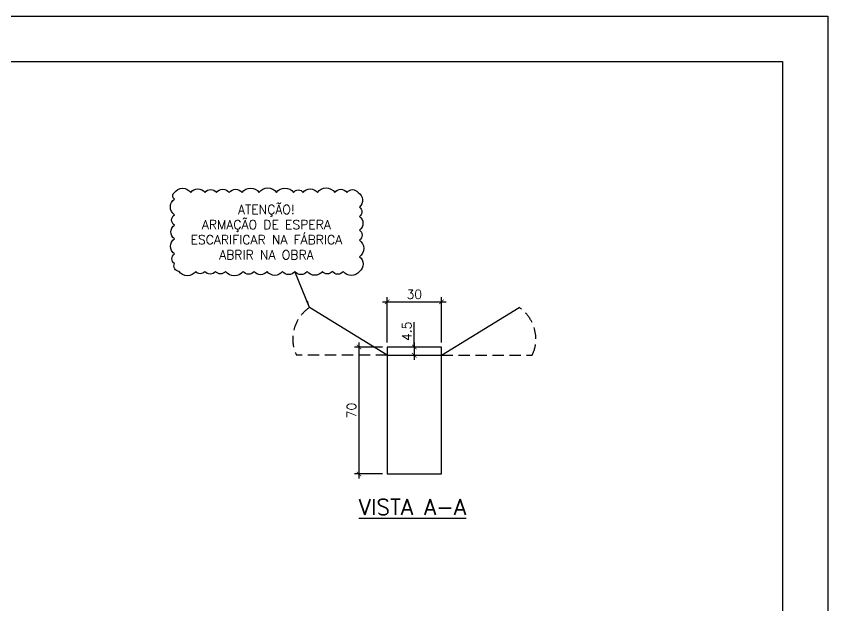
# Model space of a CAD drawing. Header units: centimetres. Extents: x 0 to 6700, y 10 to 1495.
# Drawn here: x 1205 to 2100, y 844 to 1495 of the extents above; entities that cross this region are included whole.
import ezdxf

# ---------------------------------------------------------------- set-up
doc = ezdxf.new("R2010")
doc.units = ezdxf.units.CM
doc.header["$LTSCALE"] = 50
doc.header["$MEASUREMENT"] = 0
doc.header["$PDMODE"] = 67
doc.linetypes.add('HIDDEN', pattern=[0.375, 0.25, -0.125])
for name, color, linetype in [('COTAS-PRECON', 1, 'Continuous'), ('FORMATO-PRECON', 2, 'Continuous'), ('LINHA-01-PRECON', 1, 'Continuous'), ('LINHA-03-PRECON', 3, 'Continuous'), ('LINHA-04-PRECON', 4, 'Continuous'), ('LINHA-PRECON-TRACEJADA', 1, 'HIDDEN')]:
    doc.layers.add(name, color=color, linetype=linetype)
doc.styles.get("Standard").update_dxf_attribs({"font": 'romans.shx'})
doc.dimstyles.new('ESC50-25', dxfattribs={"dimscale": 50, "dimtxt": 0.2, "dimasz": 0.1, "dimexe": 0.1, "dimexo": 0.1, "dimgap": 0.065, "dimtad": 1, "dimdec": 1, "dimlfac": 0.5, "dimzin": 12, "dimdsep": 46, "dimtxsty": 'Standard', "dimblk": 'ARCHTICK', "dimcen": 0.09, "dimdle": 0.1, "dimclrd": 256, "dimclre": 256, "dimclrt": 2, "dimaunit": 1, "dimazin": 0, "dimtfac": 1, "dimtdec": 1, "dimtix": 1, "dimtmove": 1, "dimatfit": 3, "dimfxl": 1, "dimtolj": 1, "dimtzin": 0, "dimlwd": -1, "dimlwe": -1, "dimarcsym": 0})
doc.dimstyles.new('ESC50-50', dxfattribs={"dimscale": 50, "dimtxt": 0.2, "dimasz": 0.15, "dimexe": 0.15, "dimexo": 0.15, "dimgap": 0.08, "dimtad": 1, "dimdec": 1, "dimzin": 12, "dimdsep": 46, "dimtxsty": 'Standard', "dimblk": 'ARCHTICK', "dimcen": 0.09, "dimdle": 0.15, "dimclrd": 256, "dimclre": 256, "dimclrt": 2, "dimazin": 3, "dimtfac": 1, "dimtdec": 1, "dimtix": 1, "dimtmove": 2, "dimatfit": 2, "dimfxl": 0.15, "dimtolj": 1, "dimtzin": 0, "dimarcsym": 0})

# ---------------------------------------------------------------- blocks, each defined once
blk = doc.blocks.new('A$C12EB5E76')
at = {"layer": 'FORMATO-PRECON'}
blk.add_lwpolyline([(-114.7, 1254.3), (-114.7, 4224.3), (4085.3, 4224.3), (4085.3, 1254.3)], close=True, dxfattribs=at)
at = {"layer": 'FORMATO-PRECON', "color": 6}
blk.add_lwpolyline([(135.3, 1354.3), (135.3, 4124.3), (3985.3, 4124.3), (3985.3, 1354.3)], close=True, dxfattribs=at)
blk = doc.blocks.new('_ArchTick')
at = {"color": 0, "linetype": 'ByBlock', "const_width": 0.15}
blk.add_lwpolyline([(-0.5, -0.5), (0.5, 0.5)], dxfattribs=at)
blk = doc.blocks.new('*D53')
at = {"layer": 'Defpoints', "color": 0, "transparency": 16777216}
for p in [(1674.15, 1179.73), (1614.15, 1129.79), (1674.15, 1129.79)]:
    blk.add_point(p, dxfattribs=at)
at = {"layer": 'LINHA-01-PRECON', "transparency": 16777216}
for p, q in [((1614.15, 1134.79), (1614.15, 1184.73)), ((1674.15, 1134.79), (1674.15, 1184.73)), ((1609.15, 1179.73), (1679.15, 1179.73))]:
    blk.add_line(p, q, dxfattribs=at)
at = {"layer": 'LINHA-01-PRECON', "transparency": 16777216, "xscale": 5, "yscale": 5, "zscale": 5, "rotation": 180}
blk.add_blockref('_ArchTick', (1614.15, 1179.73), dxfattribs=at)
at = {"layer": 'LINHA-01-PRECON', "transparency": 16777216, "xscale": 5, "yscale": 5, "zscale": 5}
blk.add_blockref('_ArchTick', (1674.15, 1179.73), dxfattribs=at)
at = {"layer": 'LINHA-01-PRECON', "color": 2, "transparency": 16777216, "insert": (1644.15, 1187.98), "char_height": 10, "attachment_point": 5}
blk.add_mtext('\\A1;30', dxfattribs=at)
blk = doc.blocks.new('*D54')
at = {"layer": 'COTAS-PRECON', "transparency": 16777216}
for p, q in [((1644.15, 1134.79), (1644.15, 1115.79)), ((1619.15, 1120.79), (1649.15, 1120.79))]:
    blk.add_line(p, q, dxfattribs=at)
at = {"layer": 'Defpoints', "color": 0, "transparency": 16777216}
for p in [(1644.15, 1129.79), (1614.15, 1120.79), (1644.15, 1120.79)]:
    blk.add_point(p, dxfattribs=at)
at = {"layer": 'COTAS-PRECON', "transparency": 16777216, "xscale": 5, "yscale": 5, "zscale": 5}
for p, rotation in [((1644.15, 1129.79), 90), ((1644.15, 1120.79), 270)]:
    blk.add_blockref('_ArchTick', p, dxfattribs=dict(at, rotation=rotation))
at = {"layer": 'COTAS-PRECON', "color": 2, "transparency": 16777216, "insert": (1635.9, 1147.19), "char_height": 10, "attachment_point": 5, "rotation": 90}
blk.add_mtext('\\A1;4.5', dxfattribs=at)
blk = doc.blocks.new('*D55')
at = {"layer": 'COTAS-PRECON', "transparency": 16777216}
for p, q in [((1609.15, 1129.79), (1578.15, 1129.79)), ((1583.15, 1134.79), (1583.15, 984.79)), ((1609.15, 989.79), (1578.15, 989.79))]:
    blk.add_line(p, q, dxfattribs=at)
at = {"layer": 'Defpoints', "color": 0, "transparency": 16777216}
for p in [(1614.15, 1129.79), (1583.15, 989.79), (1614.15, 989.79)]:
    blk.add_point(p, dxfattribs=at)
at = {"layer": 'COTAS-PRECON', "transparency": 16777216, "xscale": 5, "yscale": 5, "zscale": 5}
for p, rotation in [((1583.15, 1129.79), 90), ((1583.15, 989.79), 270)]:
    blk.add_blockref('_ArchTick', p, dxfattribs=dict(at, rotation=rotation))
at = {"layer": 'COTAS-PRECON', "color": 2, "transparency": 16777216, "insert": (1574.9, 1059.79), "char_height": 10, "attachment_point": 5, "rotation": 90}
blk.add_mtext('\\A1;70', dxfattribs=at)

msp = doc.modelspace()

# ---------------------------------------------------------------- linework, layer by layer
at = {"layer": 'COTAS-PRECON'}
msp.add_line((1644.148, 1129.791), (1644.148, 1157.291), dxfattribs=at)
msp.add_lwpolyline([(1379.648, 1300.291, -0.5205671), (1397.738, 1300.291, -0.5205671), (1413.387, 1300.291, -0.5205671), (1425.926, 1300.291, -0.5205671), (1440.116, 1300.291, -0.5205671), (1454.308, 1300.291, -0.5205671), (1472.902, 1300.291, -0.5205671), (1492.252, 1300.291, -0.5205671), (1510.893, 1300.291, -0.5205671), (1521.626, 1300.291, -0.5205671), (1537.263, 1300.291, -0.5205671), (1556.442, 1300.291, -0.5205671), (1569.859, 1300.291, -0.5205671), (1582.097, 1300.291, -0.5205671), (1583.648, 1284.064, -0.5205671), (1583.648, 1273.763, -0.5205671), (1583.648, 1258.905, -0.5205671), (1583.648, 1247.745, -0.5205671), (1583.648, 1229.491, -0.5205671), (1583.621, 1213.291, -0.5205671), (1565.859, 1213.291, -0.5205671), (1553.71, 1213.291, -0.5205671), (1542.743, 1213.291, -0.5205671), (1526.049, 1213.291, -0.5205671), (1512.435, 1213.291, -0.5205671), (1498.807, 1213.291, -0.5205671), (1481.783, 1213.291, -0.5205671), (1467.53, 1213.291, -0.5205671), (1455.413, 1213.291, -0.5205671), (1435.97, 1213.291, -0.5205671), (1424.949, 1213.291, -0.5205671), (1413.236, 1213.291, -0.5205671), (1403.154, 1213.291, -0.5205671), (1384.713, 1213.291, -0.5205671), (1379.648, 1221.791, -0.5205671), (1379.648, 1232.578, -0.5205671), (1379.648, 1249.326, -0.5205671), (1379.648, 1264.094, -0.5205671), (1379.648, 1275.742, -0.5205671), (1379.648, 1292.983, -0.5205671)], format="xyb", close=True, dxfattribs=at)
at = {"layer": 'LINHA-03-PRECON'}
for p, q in [((1674.148, 1129.791), (1614.148, 1129.791)), ((1614.148, 1129.791), (1614.148, 989.791)), ((1674.148, 989.791), (1674.148, 1129.791)), ((1614.148, 989.791), (1674.148, 989.791))]:
    msp.add_line(p, q, dxfattribs=at)
at = {"layer": 'LINHA-04-PRECON'}
for p, q in [((1614.148, 1120.791), (1528.683, 1173.479)), ((1674.148, 1120.791), (1759.613, 1173.479)), ((1614.148, 1120.791), (1674.148, 1120.791))]:
    msp.add_line(p, q, dxfattribs=at)
at = {"layer": 'LINHA-PRECON-TRACEJADA'}
for p, q in [((1614.148, 1120.791), (1514.148, 1120.791)), ((1674.148, 1120.791), (1774.148, 1120.791))]:
    msp.add_line(p, q, dxfattribs=at)
for centre, start, end in [((1551.964, 1138.708), 123.803835, 205.351565), ((1736.332, 1138.708), 334.648435, 56.196165)]:
    msp.add_arc(centre, 41.845, start, end, dxfattribs=at)

# ---------------------------------------------------------------- block references
at = {"layer": 'COTAS-PRECON', "xscale": 0.5000000000000071, "yscale": 0.5000000000000071, "zscale": 0.5000000000000071}
msp.add_blockref('A$C12EB5E76', (57.345, -617.411), dxfattribs=at)

# ---------------------------------------------------------------- texts
at = {"layer": 'LINHA-01-PRECON', "color": 2, "attachment_point": 5}
for s, insert, char_height in [('\\A1;{\\C4;ATENÇÃO!}\\PARMAÇÃO DE ESPERA\\PESCARIFICAR NA FÁBRICA\\PABRIR NA OBRA', (1481.067, 1256.512), 10), ('\\A1;{\\L\\C4;VISTA A-A}', (1642.091, 953.301), 17.5)]:
    msp.add_mtext(s, dxfattribs=dict(at, insert=insert, char_height=char_height))

# ---------------------------------------------------------------- dimensions: what is measured, and where the dimension line sits
at = {"layer": 'COTAS-PRECON'}
dim = msp.add_linear_dim(base=(1644.148, 1120.791), p1=(1644.148, 1129.791), p2=(1614.148, 1120.791), angle=90, dimstyle='ESC50-25', override={"dimtmove": 2}, dxfattribs=at)
dim.commit()
dim.dimension.update_dxf_attribs({"geometry": '*D54', "text_midpoint": (1635.898, 1147.193), "dimtype": 160})
dim = msp.add_linear_dim(base=(1583.148, 989.791), p1=(1614.148, 1129.791), p2=(1614.148, 989.791), angle=90, dimstyle='ESC50-25', dxfattribs=at)
dim.commit()
dim.dimension.update_dxf_attribs({"geometry": '*D55', "text_midpoint": (1574.898, 1059.791)})
at = {"layer": 'LINHA-01-PRECON'}
dim = msp.add_linear_dim(base=(1674.148, 1179.725), p1=(1614.148, 1129.791), p2=(1674.148, 1129.791), dimstyle='ESC50-25', dxfattribs=at)
dim.commit()
dim.dimension.update_dxf_attribs({"geometry": '*D53', "text_midpoint": (1644.148, 1187.975)})

# ---------------------------------------------------------------- leaders
msp.add_leader([(1528.683, 1173.479), (1512.435, 1213.291)], dimstyle='ESC50-50', override={"dimgap": 0.08, "dimtad": 0}, dxfattribs=at)

doc.saveas('drawing.dxf')
